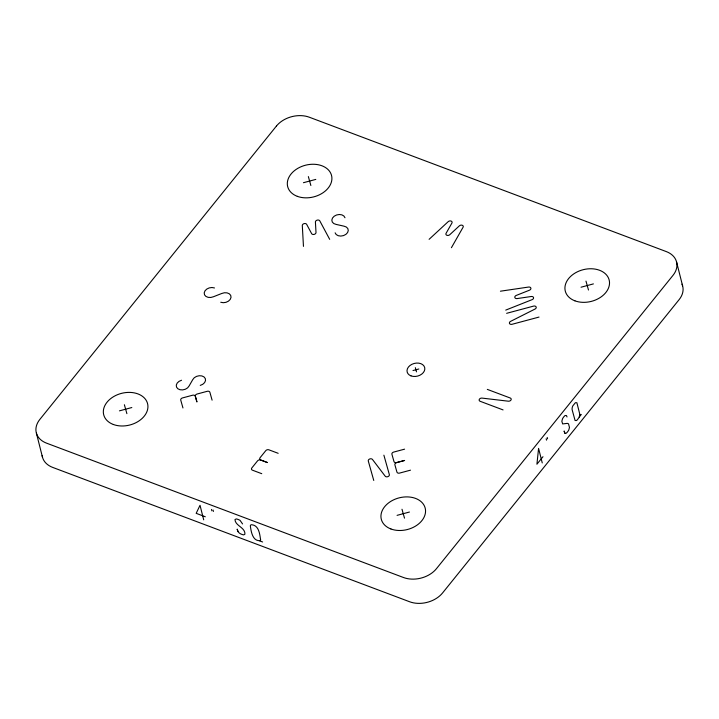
<?xml version="1.0" encoding="UTF-8"?>
<svg xmlns="http://www.w3.org/2000/svg" width="719" height="719" viewBox="0 0 719 719"><rect width="100%" height="100%" fill="white"/><g stroke="black" fill="none" stroke-linecap="round" stroke-linejoin="round"><path stroke-width="1.08" d="M451.415 247.713L463.063 227.267A2.292 1.654 -14.2 0 0 462.254 225.263A2.292 1.654 -14.2 0 0 459.342 225.865L449.797 234.691A2.292 1.654 -14.2 0 1 446.894 235.293A2.292 1.654 -14.2 0 1 446.086 233.289L451.909 223.07A2.292 1.654 -14.2 0 0 451.101 221.066A2.292 1.654 -14.2 0 0 448.189 221.668L429.108 239.319M579.289 417.02L581.294 414.459M542.971 456.718L536.922 464.213L538.576 448.386L542.252 462.919M505.736 310.105L532.105 299.652A2.292 1.654 -14.2 0 0 533.525 297.576A2.292 1.654 -14.2 0 0 531.224 296.507L517.15 298.574A2.292 1.654 -14.2 0 1 514.84 297.504A2.292 1.654 -14.2 0 1 516.26 295.428L529.445 290.206A2.292 1.654 -14.2 0 0 530.865 288.13A2.292 1.654 -14.2 0 0 528.564 287.052L500.415 291.204M303.436 182.707L315.794 179.399M119.453 410.855L131.82 407.538M581.042 287.214L593.409 283.897M506.634 313.322L533.588 306.105A2.265 1.636 -14.2 0 1 536.113 306.905A2.265 1.636 -14.2 0 1 535.026 309.053L510.634 321.348A2.265 1.636 -14.2 0 0 509.519 323.505A2.265 1.636 -14.2 0 0 512.072 324.287L539.025 317.07M413.003 370.546L418.835 368.991M404.59 449.159L393.661 452.089A2.265 1.636 -14.2 0 0 391.918 454.255L393.976 461.571A2.265 1.636 -14.2 0 0 396.609 462.56L404.626 460.448L396.627 462.623A2.265 1.636 -14.2 0 0 394.884 464.789L396.942 472.104A2.265 1.636 -14.2 0 0 399.566 473.093L410.495 470.163M397.068 515.352L409.435 512.036M259.586 540.886L262.624 541.973M487.311 389.383L510.238 398.011A2.265 1.636 -14.2 0 1 510.975 400.025A2.265 1.636 -14.2 0 1 508.297 401.193L482.072 398.101A2.265 1.636 -14.2 0 0 479.366 399.261A2.265 1.636 -14.2 0 0 480.139 401.283L503.066 409.911M278.172 453.312L268.879 449.815A2.265 1.636 -14.2 0 0 265.787 450.642L260.062 457.742A2.265 1.636 -14.2 0 0 260.691 459.971L267.486 462.569L260.637 460.034A2.265 1.636 -14.2 0 0 257.546 460.861L251.83 467.961A2.265 1.636 -14.2 0 0 252.45 470.19L261.752 473.686M205.301 516.772L196.179 513.339L200.026 505.286L203.702 519.828M329.688 239.346L319.793 220.877A2.292 1.654 -14.2 0 0 317.232 220.122A2.292 1.654 -14.2 0 0 315.416 222.045L316.001 232.453A2.292 1.654 -14.2 0 1 314.194 234.385A2.292 1.654 -14.2 0 1 311.624 233.621L306.68 224.391A2.292 1.654 -14.2 0 0 304.11 223.627A2.292 1.654 -14.2 0 0 302.304 225.559L303.463 246.374M564.864 433.189L564.154 431.157L564.864 433.189A3.559 1.708 -69.4 0 0 567.012 432.452A8.188 3.928 -69.4 0 0 568.774 430.016L569.475 427.472L568.513 423.815L567.3 423.365L562.644 423.922L561.845 421.253L562.546 418.701A8.188 3.928 -69.4 0 1 565.107 415.519L566.455 415.546L567.012 416.948M237.989 531.566L237.207 529.274L237.989 531.566A3.559 1.771 38.9 0 0 241.036 534.037A8.188 4.08 38.9 0 0 243.723 534.882L244.945 534.181C245.215 527.306 235.383 526.002 234.969 519.63L236.192 518.929A8.188 4.08 38.9 0 1 240.056 520.385L242.564 523.935M585.976 281.102L588.484 290.009M415.33 367.67L416.508 371.867M308.361 176.595L310.869 185.511M401.993 509.241L404.5 518.147M383.883 455.172L389.347 474.594A2.265 1.636 -14.2 0 1 387.874 476.643A2.265 1.636 -14.2 0 1 385.168 476.149L372.478 459.477A2.265 1.636 -14.2 0 0 369.755 458.965A2.265 1.636 -14.2 0 0 368.299 461.041L373.763 480.463M212.096 400.159L209.885 392.286A2.265 1.636 -14.2 0 0 207.252 391.298L197.096 394.021A2.265 1.636 -14.2 0 0 195.352 396.178L196.934 401.966L195.262 396.205A2.265 1.636 -14.2 0 0 192.638 395.216L182.482 397.931A2.265 1.636 -14.2 0 0 180.739 400.097L182.959 407.97M124.378 404.743L126.886 413.65M676.48 261.644L682.619 285.892M547.195 437.431L547.563 438.86M546.161 438.716L546.53 440.145M213.058 510.014L213.426 511.452M211.503 509.429L211.862 510.858M36.381 433.108L42.52 457.356M42.151 455.567A24.14 17.454 -14.2 0 0 52.685 467.404L409.623 601.758A24.14 17.454 -14.2 0 0 442.589 592.932L679.14 299.607A24.14 17.454 -14.2 0 0 681.998 284.176M200.25 385.402A6.75 4.88 -14.2 0 0 204.007 376.918A6.75 4.88 -14.2 0 0 192.728 379.659L189.088 385.995A6.75 4.88 -14.2 0 1 177.809 388.727A6.75 4.88 -14.2 0 1 181.565 380.243M335.126 232.821A6.75 4.88 -14.2 0 0 345.929 234.349A6.75 4.88 -14.2 0 0 344.024 226.179L336.088 224.4A6.75 4.88 -14.2 0 1 334.182 216.221A6.75 4.88 -14.2 0 1 344.985 217.758M220.742 302.259A6.75 4.88 -14.2 0 0 231.033 297.342A6.75 4.88 -14.2 0 0 221.713 293.496L213.525 296.722A6.75 4.88 -14.2 0 1 204.205 292.876A6.75 4.88 -14.2 0 1 214.496 287.959M579.874 414.548L579.11 417.362L577.42 419.707L576.548 420.525L575.074 420.498L572.18 409.902A4.008 1.923 -69.4 0 1 572.836 405.858L575.398 402.694L576.881 402.721L579.874 414.548M260.637 540.068L260.17 540.661C252.702 541.389 251.174 531.862 250.419 526.461A4.008 1.995 38.9 0 1 251.731 524.726C259.146 525.463 259.73 534.397 260.637 540.068M276.411 126.068L39.86 419.393A24.14 17.454 -14.2 0 0 46.555 443.156L403.485 577.51A24.14 17.454 -14.2 0 0 436.451 568.684L673.002 275.35A24.14 17.454 -14.2 0 0 666.315 251.596L309.377 117.242A24.14 17.454 -14.2 0 0 276.411 126.068M410.989 375.875A9.05 6.543 -14.2 0 0 424.821 369.135A9.05 6.543 -14.2 0 0 411.942 364.29A9.05 6.543 -14.2 0 0 410.989 375.875M113.314 424.471A22.631 16.357 -14.2 0 0 147.898 407.619A22.631 16.357 -14.2 0 0 115.696 395.495A22.631 16.357 -14.2 0 0 113.314 424.471M574.912 300.83A22.631 16.357 -14.2 0 0 609.487 283.978A22.631 16.357 -14.2 0 0 577.285 271.854A22.631 16.357 -14.2 0 0 574.912 300.83M297.298 196.332A22.631 16.357 -14.2 0 0 331.872 179.471A22.631 16.357 -14.2 0 0 299.67 167.356A22.631 16.357 -14.2 0 0 297.298 196.332M390.929 528.977A22.631 16.357 -14.2 0 0 425.513 512.117A22.631 16.357 -14.2 0 0 393.311 499.993A22.631 16.357 -14.2 0 0 390.929 528.977"/></g></svg>
